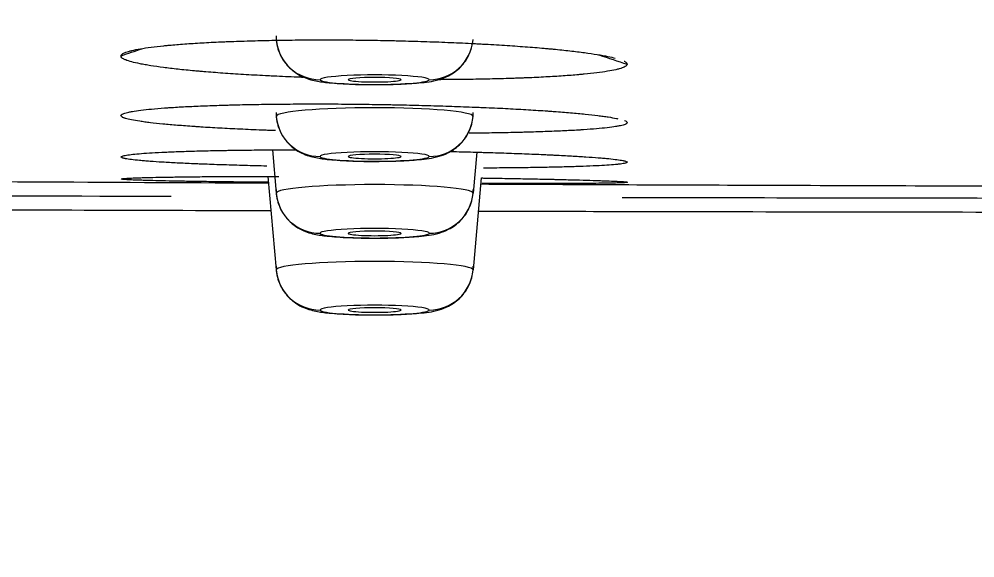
# Model space of a CAD drawing. Header units: millimetres. Extents: x 2433 to 4809, y -10272 to -6912.
# Drawn here: x 3155.92 to 3177.63, y -8022.74 to -8010.5 of the extents above; entities that cross this region are included whole.
import ezdxf

# ---------------------------------------------------------------- set-up
doc = ezdxf.new("R2010")
doc.units = ezdxf.units.MM
doc.layers.add('DIM', color=3, linetype='Continuous', lineweight=13)
doc.styles.add('ARIAL', font='arial.ttf')
doc.dimstyles.get("Standard").update_dxf_attribs({"dimtxt": 15, "dimasz": 15, "dimexe": 0.18, "dimexo": 0.0625, "dimgap": 4, "dimtad": 0, "dimtih": 1, "dimtoh": 1, "dimdec": 1, "dimdsep": 46, "dimtxsty": 'ARIAL', "dimcen": 0, "dimclrd": 3, "dimclre": 3, "dimclrt": 3, "dimadec": 0, "dimazin": 0, "dimtfac": 1, "dimtdec": 1, "dimtofl": 0, "dimtmove": 0, "dimatfit": 3, "dimfxl": 1, "dimtolj": 1, "dimtzin": 0, "dimarcsym": 0})

# ---------------------------------------------------------------- blocks, each defined once
blk = doc.blocks.new('*D42')
at = {"layer": 'Defpoints', "color": 0, "transparency": 16777216}
for p in [(3059.213, -8001.692), (3328.879, -8001.779), (3328.879, -8072.058)]:
    blk.add_point(p, dxfattribs=at)
at = {"layer": 'DIM', "color": 3, "lineweight": -2, "transparency": 16777216}
for p, q in [((3059.213, -8001.755), (3059.213, -8072.238)), ((3328.879, -8001.842), (3328.879, -8072.238)), ((3077.213, -8072.058), (3310.879, -8072.058)), ((3328.879, -8072.058), (3357.395, -8072.058))]:
    blk.add_line(p, q, dxfattribs=at)
at = {"layer": 'DIM', "color": 3, "transparency": 16777216}
for points in [[(3077.213, -8069.058), (3077.213, -8075.058), (3059.213, -8072.058)], [(3310.879, -8069.058), (3310.879, -8075.058), (3328.879, -8072.058)]]:
    blk.add_solid(points, dxfattribs=at)
at = {"layer": 'DIM', "color": 3, "transparency": 16777216, "insert": (3382.403, -8072.058), "char_height": 18, "attachment_point": 5, "style": 'ARIAL'}
blk.add_mtext('\\A1;270', dxfattribs=at)

msp = doc.modelspace()

# ---------------------------------------------------------------- linework, layer by layer
at = {"linetype": 'Continuous', "lineweight": 18}
for p, q in [((3161.677, -8013.476), (3161.763, -8014.457)), ((3166.317, -8013.525), (3166.236, -8014.457)), ((3161.577, -8014.077), (3161.763, -8016.2)), ((3166.419, -8014.111), (3166.236, -8016.2))]:
    msp.add_line(p, q, dxfattribs=at)
at = {"linetype": 'Continuous', "lineweight": 13}
for centre, major_axis, ratio, start_param, end_param in [((3162.759, -8010.884), (1, 0), 0.996195, 3.228859, 4.712389), ((3165.239, -8010.884), (-1, 0), 0.996195, 1.570796, 3.054326), ((3163.999, -8011.88), (1.24, 0), 0.087156, 0, 3.141593), ((3163.999, -8011.88), (1.24, 0), 0.087156, 3.141593, 6.283185), ((3163.999, -8012.713), (-2.236, 0), 0.087156, 3.141593, 6.283185), ((3162.759, -8012.627), (1, 0), 0.996195, 3.228859, 4.712389), ((3165.239, -8012.627), (-1, 0), 0.996195, 1.570796, 3.054326), ((3163.999, -8013.623), (1.24, 0), 0.087156, 0, 3.141593), ((3163.999, -8013.623), (1.24, 0), 0.087156, 3.141593, 6.283185), ((3163.999, -8014.457), (-2.236, 0), 0.087156, 3.141593, 6.283185), ((3163.999, -8015.366), (1.24, 0), 0.087156, 0, 3.141593), ((3163.999, -8015.366), (1.24, 0), 0.087156, 3.141593, 6.283185), ((3163.999, -8016.2), (-2.236, 0), 0.087156, 3.141593, 6.283185), ((3163.999, -8017.109), (1.24, 0), 0.087156, 0, 3.141593), ((3163.999, -8017.109), (1.24, 0), 0.087156, 3.141593, 6.283185)]:
    msp.add_ellipse(centre, major_axis=major_axis, ratio=ratio, start_param=start_param, end_param=end_param, dxfattribs=at)
at = {"linetype": 'Continuous', "lineweight": 18}
for centre, major_axis, ratio, start_param, end_param in [((3163.999, -8011.88), (-0.6, 0), 0.087156, 3.141593, 6.283185), ((3163.999, -8011.88), (-0.6, 0), 0.087156, 0, 3.141593), ((3163.999, -8013.623), (-0.6, 0), 0.087156, 3.141593, 6.283185), ((3163.999, -8013.623), (-0.6, 0), 0.087156, 0, 3.141593), ((3162.759, -8014.37), (1, 0), 0.996195, 3.228859, 4.712389), ((3165.239, -8014.37), (-1, 0), 0.996195, 1.570796, 3.054326), ((3163.999, -8015.369), (-0.6, 0), 0.087156, 3.141593, 6.283185), ((3163.999, -8015.369), (-0.6, 0), 0.087156, 0, 3.141593), ((3162.759, -8016.113), (1, 0), 0.996195, 3.228859, 4.712389), ((3165.239, -8016.113), (-1, 0), 0.996195, 1.570796, 3.054326), ((3163.999, -8017.109), (-0.6, 0), 0.087156, 3.141593, 6.283185), ((3163.999, -8017.109), (-0.6, 0), 0.087156, 0, 3.141593)]:
    msp.add_ellipse(centre, major_axis=major_axis, ratio=ratio, start_param=start_param, end_param=end_param, dxfattribs=at)
for points, knots in [([(3161.759, -8010.884), (3161.761, -8011.021), (3161.805, -8011.245), (3161.969, -8011.521), (3162.156, -8011.698), (3162.344, -8011.809), (3162.517, -8011.874), (3162.713, -8011.92), (3162.993, -8011.957), (3163.45, -8011.984), (3163.852, -8011.995), (3164.029, -8011.991), (3164.038, -8011.991)], [0, 0, 0, 0, 0.122527, 0.215408, 0.294634, 0.364592, 0.427727, 0.496738, 0.634659, 0.831916, 0.991471, 1, 1, 1, 1]), ([(3158.232, -8011.343), (3158.233, -8011.328), (3158.243, -8011.313), (3158.282, -8011.285), (3158.31, -8011.271), (3158.367, -8011.25), (3158.388, -8011.244), (3158.423, -8011.233), (3158.435, -8011.23), (3158.461, -8011.223), (3158.474, -8011.22), (3158.544, -8011.203), (3158.608, -8011.191), (3158.753, -8011.166), (3158.833, -8011.154), (3159.01, -8011.131), (3159.106, -8011.119), (3159.237, -8011.106), (3159.263, -8011.103), (3159.318, -8011.098), (3159.346, -8011.096), (3159.43, -8011.088), (3159.488, -8011.083), (3159.667, -8011.069), (3159.793, -8011.06), (3160.058, -8011.043), (3160.197, -8011.036), (3160.416, -8011.025), (3160.49, -8011.022), (3160.604, -8011.017), (3160.643, -8011.015), (3160.72, -8011.012), (3160.76, -8011.011), (3160.957, -8011.004), (3161.12, -8010.999), (3161.451, -8010.99), (3161.621, -8010.987), (3161.968, -8010.981), (3162.145, -8010.979), (3162.416, -8010.977), (3162.508, -8010.976), (3162.691, -8010.975), (3162.783, -8010.975), (3163.06, -8010.975), (3163.245, -8010.976), (3163.617, -8010.979), (3163.804, -8010.982), (3164.086, -8010.986), (3164.18, -8010.988), (3164.322, -8010.991), (3164.369, -8010.992), (3164.464, -8010.994), (3164.511, -8010.995), (3164.746, -8011.001), (3164.932, -8011.006), (3165.3, -8011.018), (3165.481, -8011.025), (3165.84, -8011.039), (3166.017, -8011.047), (3166.236, -8011.058), (3166.279, -8011.06), (3166.366, -8011.065), (3166.495, -8011.072), (3166.621, -8011.079), (3166.869, -8011.093), (3167.03, -8011.104), (3167.342, -8011.125), (3167.493, -8011.137), (3167.711, -8011.154), (3167.783, -8011.16), (3167.888, -8011.17), (3167.923, -8011.173), (3167.991, -8011.179), (3168.16, -8011.195), (3168.317, -8011.211), (3168.553, -8011.238), (3168.774, -8011.265), (3168.966, -8011.294), (3169.077, -8011.312), (3169.099, -8011.315), (3169.141, -8011.323), (3169.202, -8011.334), (3169.259, -8011.345), (3169.357, -8011.365), (3169.413, -8011.378), (3169.462, -8011.39)], [0, 0, 0, 0, 0.034637, 0.034637, 0.069274, 0.069274, 0.086592, 0.086592, 0.095251, 0.095251, 0.103911, 0.103911, 0.138547, 0.138547, 0.173184, 0.173184, 0.207821, 0.207821, 0.21648, 0.21648, 0.225139, 0.225139, 0.242458, 0.242458, 0.277095, 0.277095, 0.311732, 0.311732, 0.32905, 0.32905, 0.337709, 0.337709, 0.346368, 0.346368, 0.381005, 0.381005, 0.415642, 0.415642, 0.450279, 0.450279, 0.467597, 0.467597, 0.484916, 0.484916, 0.519553, 0.519553, 0.554189, 0.554189, 0.571508, 0.571508, 0.580167, 0.580167, 0.588826, 0.588826, 0.623463, 0.623463, 0.6581, 0.6581, 0.692737, 0.692737, 0.701396, 0.701396, 0.710055, 0.727374, 0.727374, 0.76201, 0.76201, 0.796647, 0.796647, 0.813966, 0.813966, 0.822625, 0.822625, 0.831284, 0.865921, 0.865921, 0.900558, 0.935195, 0.935195, 0.943854, 0.943854, 0.952513, 0.969831, 0.969831, 1, 1, 1, 1]), ([(3164.038, -8011.991), (3164.216, -8011.991), (3164.561, -8011.985), (3165.065, -8011.95), (3165.354, -8011.919), (3165.702, -8011.794), (3165.964, -8011.606), (3166.146, -8011.342), (3166.208, -8011.149), (3166.224, -8011.06)], [0, 0, 0, 0, 0.172454, 0.358072, 0.583981, 0.676758, 0.797255, 0.909089, 1, 1, 1, 1]), ([(3162.376, -8011.829), (3162.353, -8011.828), (3162.33, -8011.827), (3162.128, -8011.819), (3161.951, -8011.812), (3161.733, -8011.801), (3161.689, -8011.799), (3161.603, -8011.795), (3161.474, -8011.789), (3161.348, -8011.782), (3161.099, -8011.768), (3160.939, -8011.758), (3160.627, -8011.738), (3160.476, -8011.727), (3160.258, -8011.71), (3160.186, -8011.705), (3160.081, -8011.696), (3160.046, -8011.693), (3159.977, -8011.687), (3159.808, -8011.672), (3159.651, -8011.656), (3159.415, -8011.63), (3159.304, -8011.617), (3159.097, -8011.59), (3159.001, -8011.576), (3158.89, -8011.559), (3158.868, -8011.555), (3158.826, -8011.548), (3158.764, -8011.537), (3158.707, -8011.526), (3158.6, -8011.505), (3158.537, -8011.49), (3158.428, -8011.461), (3158.382, -8011.446), (3158.335, -8011.428), (3158.326, -8011.424), (3158.31, -8011.417), (3158.302, -8011.413), (3158.281, -8011.402), (3158.27, -8011.394), (3158.241, -8011.372), (3158.232, -8011.357), (3158.232, -8011.343)], [0, 0, 0, 0, 0.009599, 0.009599, 0.085784, 0.085784, 0.10483, 0.10483, 0.123876, 0.161969, 0.161969, 0.238153, 0.238153, 0.314338, 0.314338, 0.35243, 0.35243, 0.371476, 0.371476, 0.390523, 0.466707, 0.466707, 0.542892, 0.542892, 0.619077, 0.619077, 0.638123, 0.638123, 0.657169, 0.695261, 0.695261, 0.771446, 0.771446, 0.847631, 0.847631, 0.866677, 0.866677, 0.885723, 0.885723, 0.923815, 0.923815, 1, 1, 1, 1]), ([(3169.734, -8011.529), (3169.734, -8011.544), (3169.724, -8011.558), (3169.685, -8011.586), (3169.657, -8011.6), (3169.6, -8011.62), (3169.579, -8011.627), (3169.544, -8011.637), (3169.531, -8011.64), (3169.506, -8011.646), (3169.492, -8011.65), (3169.422, -8011.666), (3169.358, -8011.678), (3169.214, -8011.702), (3169.133, -8011.713), (3168.956, -8011.736), (3168.86, -8011.746), (3168.729, -8011.759), (3168.702, -8011.761), (3168.647, -8011.766), (3168.62, -8011.769), (3168.535, -8011.776), (3168.477, -8011.781), (3168.298, -8011.794), (3168.172, -8011.802), (3167.907, -8011.818), (3167.768, -8011.825), (3167.549, -8011.835), (3167.475, -8011.838), (3167.361, -8011.842), (3167.322, -8011.844), (3167.245, -8011.847), (3167.205, -8011.848), (3167.008, -8011.855), (3166.846, -8011.859), (3166.514, -8011.867), (3166.345, -8011.87), (3165.998, -8011.876), (3165.821, -8011.877), (3165.595, -8011.879), (3165.55, -8011.879), (3165.485, -8011.88), (3165.466, -8011.88), (3165.447, -8011.88)], [0, 0, 0, 0, 0.074887, 0.074887, 0.149773, 0.149773, 0.187217, 0.187217, 0.205939, 0.205939, 0.22466, 0.22466, 0.299547, 0.299547, 0.374434, 0.374434, 0.44932, 0.44932, 0.468042, 0.468042, 0.486764, 0.486764, 0.524207, 0.524207, 0.599094, 0.599094, 0.673981, 0.673981, 0.711424, 0.711424, 0.730146, 0.730146, 0.748867, 0.748867, 0.823754, 0.823754, 0.898641, 0.898641, 0.973528, 0.973528, 0.992249, 0.992249, 1, 1, 1, 1]), ([(3169.666, -8011.461), (3169.668, -8011.461), (3169.67, -8011.462), (3169.685, -8011.471), (3169.697, -8011.478), (3169.725, -8011.5), (3169.735, -8011.515), (3169.734, -8011.529)], [0, 0, 0, 0, 0.03475, 0.03475, 0.3565, 0.3565, 1, 1, 1, 1]), ([(3158.235, -8012.694), (3158.236, -8012.683), (3158.247, -8012.672), (3158.287, -8012.651), (3158.317, -8012.641), (3158.374, -8012.625), (3158.395, -8012.62), (3158.443, -8012.61), (3158.469, -8012.606), (3158.553, -8012.591), (3158.618, -8012.581), (3158.764, -8012.563), (3158.845, -8012.554), (3159.022, -8012.538), (3159.119, -8012.529), (3159.251, -8012.52), (3159.277, -8012.518), (3159.332, -8012.514), (3159.36, -8012.512), (3159.445, -8012.507), (3159.503, -8012.503), (3159.683, -8012.493), (3159.809, -8012.486), (3160.075, -8012.475), (3160.215, -8012.469), (3160.434, -8012.462), (3160.508, -8012.46), (3160.623, -8012.456), (3160.661, -8012.455), (3160.739, -8012.453), (3160.778, -8012.452), (3160.977, -8012.447), (3161.139, -8012.444), (3161.472, -8012.438), (3161.642, -8012.436), (3161.989, -8012.433), (3162.166, -8012.431), (3162.393, -8012.431), (3162.438, -8012.431), (3162.53, -8012.43), (3162.576, -8012.43), (3162.713, -8012.43), (3162.805, -8012.431), (3163.082, -8012.431), (3163.267, -8012.432), (3163.64, -8012.436), (3163.827, -8012.438), (3164.109, -8012.442), (3164.203, -8012.444), (3164.345, -8012.446), (3164.392, -8012.447), (3164.487, -8012.449), (3164.534, -8012.45), (3164.769, -8012.455), (3164.955, -8012.459), (3165.322, -8012.469), (3165.504, -8012.475), (3165.862, -8012.487), (3166.039, -8012.493), (3166.257, -8012.502), (3166.301, -8012.503), (3166.387, -8012.507), (3166.516, -8012.512), (3166.642, -8012.518), (3166.89, -8012.529), (3167.05, -8012.537), (3167.361, -8012.554), (3167.512, -8012.563), (3167.73, -8012.577), (3167.801, -8012.581), (3167.906, -8012.588), (3167.94, -8012.591), (3168.009, -8012.596), (3168.177, -8012.608), (3168.333, -8012.62), (3168.568, -8012.64), (3168.788, -8012.661), (3168.979, -8012.683), (3169.089, -8012.696), (3169.11, -8012.699), (3169.152, -8012.704), (3169.213, -8012.713), (3169.27, -8012.721), (3169.376, -8012.737), (3169.438, -8012.748), (3169.503, -8012.761), (3169.514, -8012.763), (3169.524, -8012.766)], [0, 0, 0, 0, 0.034239, 0.034239, 0.068478, 0.068478, 0.085597, 0.085597, 0.102717, 0.102717, 0.136956, 0.136956, 0.171195, 0.171195, 0.205434, 0.205434, 0.213993, 0.213993, 0.222553, 0.222553, 0.239673, 0.239673, 0.273912, 0.273912, 0.308151, 0.308151, 0.32527, 0.32527, 0.33383, 0.33383, 0.34239, 0.34239, 0.376628, 0.376628, 0.410867, 0.410867, 0.445106, 0.445106, 0.453666, 0.453666, 0.462226, 0.462226, 0.479345, 0.479345, 0.513584, 0.513584, 0.547823, 0.547823, 0.564943, 0.564943, 0.573502, 0.573502, 0.582062, 0.582062, 0.616301, 0.616301, 0.65054, 0.65054, 0.684779, 0.684779, 0.693339, 0.693339, 0.701899, 0.719018, 0.719018, 0.753257, 0.753257, 0.787496, 0.787496, 0.804615, 0.804615, 0.813175, 0.813175, 0.821735, 0.855974, 0.855974, 0.890213, 0.924452, 0.924452, 0.933011, 0.933011, 0.941571, 0.958691, 0.958691, 0.99293, 0.99293, 1, 1, 1, 1]), ([(3161.759, -8012.627), (3161.761, -8012.764), (3161.805, -8012.988), (3161.969, -8013.264), (3162.156, -8013.441), (3162.344, -8013.552), (3162.517, -8013.617), (3162.713, -8013.663), (3162.993, -8013.7), (3163.45, -8013.727), (3163.852, -8013.738), (3164.029, -8013.734), (3164.038, -8013.734)], [0, 0, 0, 0, 0.122527, 0.215408, 0.294634, 0.364592, 0.427727, 0.496738, 0.634659, 0.831916, 0.991471, 1, 1, 1, 1]), ([(3164.038, -8013.734), (3164.216, -8013.734), (3164.561, -8013.728), (3165.065, -8013.693), (3165.354, -8013.662), (3165.702, -8013.537), (3165.964, -8013.349), (3166.164, -8013.059), (3166.233, -8012.803), (3166.239, -8012.655), (3166.239, -8012.627)], [0, 0, 0, 0, 0.162675, 0.337768, 0.550867, 0.638384, 0.752048, 0.857541, 0.972916, 1, 1, 1, 1]), ([(3161.751, -8013.037), (3161.71, -8013.035), (3161.67, -8013.034), (3161.586, -8013.031), (3161.457, -8013.026), (3161.331, -8013.021), (3161.084, -8013.01), (3160.923, -8013.003), (3160.612, -8012.988), (3160.462, -8012.98), (3160.244, -8012.967), (3160.173, -8012.963), (3160.067, -8012.956), (3160.033, -8012.954), (3159.964, -8012.949), (3159.931, -8012.947), (3159.765, -8012.936), (3159.64, -8012.926), (3159.405, -8012.907), (3159.295, -8012.897), (3159.089, -8012.877), (3158.993, -8012.867), (3158.883, -8012.854), (3158.861, -8012.851), (3158.819, -8012.846), (3158.758, -8012.838), (3158.702, -8012.83), (3158.595, -8012.814), (3158.533, -8012.803), (3158.425, -8012.782), (3158.38, -8012.771), (3158.334, -8012.757), (3158.325, -8012.754), (3158.309, -8012.749), (3158.302, -8012.746), (3158.281, -8012.738), (3158.27, -8012.732), (3158.243, -8012.716), (3158.234, -8012.705), (3158.235, -8012.694)], [0, 0, 0, 0, 0.019567, 0.019567, 0.040427, 0.082148, 0.082148, 0.165589, 0.165589, 0.24903, 0.24903, 0.290751, 0.290751, 0.311611, 0.311611, 0.332471, 0.332471, 0.415912, 0.415912, 0.499353, 0.499353, 0.582794, 0.582794, 0.603655, 0.603655, 0.624515, 0.666236, 0.666236, 0.749677, 0.749677, 0.833118, 0.833118, 0.853978, 0.853978, 0.874838, 0.874838, 0.916559, 0.916559, 1, 1, 1, 1]), ([(3169.736, -8012.856), (3169.735, -8012.867), (3169.724, -8012.877), (3169.684, -8012.897), (3169.655, -8012.907), (3169.597, -8012.922), (3169.576, -8012.926), (3169.54, -8012.933), (3169.528, -8012.936), (3169.502, -8012.94), (3169.488, -8012.943), (3169.418, -8012.954), (3169.353, -8012.963), (3169.207, -8012.979), (3169.126, -8012.988), (3168.948, -8013.003), (3168.851, -8013.01), (3168.719, -8013.019), (3168.692, -8013.021), (3168.638, -8013.024), (3168.61, -8013.026), (3168.525, -8013.031), (3168.466, -8013.034), (3168.287, -8013.043), (3168.16, -8013.049), (3167.894, -8013.059), (3167.755, -8013.064), (3167.536, -8013.071), (3167.461, -8013.073), (3167.347, -8013.076), (3167.308, -8013.077), (3167.23, -8013.079), (3167.191, -8013.079), (3166.993, -8013.084), (3166.831, -8013.087), (3166.499, -8013.092), (3166.329, -8013.093), (3166.152, -8013.095), (3166.149, -8013.095), (3166.147, -8013.095)], [0, 0, 0, 0, 0.083219, 0.083219, 0.166438, 0.166438, 0.208047, 0.208047, 0.228852, 0.228852, 0.249657, 0.249657, 0.332876, 0.332876, 0.416095, 0.416095, 0.499313, 0.499313, 0.520118, 0.520118, 0.540923, 0.540923, 0.582532, 0.582532, 0.665751, 0.665751, 0.74897, 0.74897, 0.79058, 0.79058, 0.811384, 0.811384, 0.832189, 0.832189, 0.915408, 0.915408, 0.998627, 0.998627, 1, 1, 1, 1]), ([(3169.672, -8012.807), (3169.674, -8012.807), (3169.675, -8012.808), (3169.69, -8012.814), (3169.701, -8012.819), (3169.728, -8012.835), (3169.737, -8012.846), (3169.736, -8012.856)], [0, 0, 0, 0, 0.02787, 0.02787, 0.351913, 0.351913, 1, 1, 1, 1]), ([(3158.24, -8013.632), (3158.241, -8013.626), (3158.253, -8013.619), (3158.294, -8013.606), (3158.324, -8013.599), (3158.402, -8013.586), (3158.45, -8013.58), (3158.564, -8013.568), (3158.63, -8013.562), (3158.777, -8013.55), (3158.858, -8013.545), (3159.037, -8013.534), (3159.134, -8013.529), (3159.266, -8013.523), (3159.293, -8013.522), (3159.348, -8013.52), (3159.376, -8013.518), (3159.461, -8013.515), (3159.52, -8013.513), (3159.7, -8013.506), (3159.827, -8013.502), (3160.094, -8013.495), (3160.234, -8013.492), (3160.453, -8013.487), (3160.528, -8013.486), (3160.643, -8013.484), (3160.681, -8013.483), (3160.759, -8013.482), (3160.799, -8013.482), (3160.998, -8013.479), (3161.161, -8013.477), (3161.494, -8013.474), (3161.664, -8013.473), (3161.96, -8013.471), (3162.084, -8013.471), (3162.209, -8013.471)], [0, 0, 0, 0, 0.078731, 0.078731, 0.157462, 0.157462, 0.236193, 0.236193, 0.314923, 0.314923, 0.393654, 0.393654, 0.472385, 0.472385, 0.492068, 0.492068, 0.511751, 0.511751, 0.551116, 0.551116, 0.629847, 0.629847, 0.708578, 0.708578, 0.747943, 0.747943, 0.767626, 0.767626, 0.787309, 0.787309, 0.866039, 0.866039, 0.94477, 0.94477, 1, 1, 1, 1]), ([(3165.73, -8013.51), (3165.902, -8013.514), (3166.071, -8013.518), (3166.281, -8013.524), (3166.325, -8013.525), (3166.411, -8013.528), (3166.54, -8013.532), (3166.665, -8013.535), (3166.913, -8013.543), (3167.073, -8013.549), (3167.383, -8013.56), (3167.533, -8013.566), (3167.75, -8013.575), (3167.821, -8013.578), (3167.926, -8013.583), (3167.96, -8013.585), (3168.029, -8013.588), (3168.196, -8013.596), (3168.352, -8013.604), (3168.585, -8013.618), (3168.804, -8013.631), (3168.993, -8013.645), (3169.102, -8013.654), (3169.124, -8013.655), (3169.165, -8013.659), (3169.226, -8013.664), (3169.282, -8013.669), (3169.387, -8013.68), (3169.448, -8013.687), (3169.555, -8013.7), (3169.599, -8013.707), (3169.644, -8013.716), (3169.652, -8013.718), (3169.668, -8013.721), (3169.675, -8013.723), (3169.695, -8013.728), (3169.707, -8013.731), (3169.733, -8013.741), (3169.741, -8013.748), (3169.739, -8013.754)], [0, 0, 0, 0, 0.073895, 0.073895, 0.093189, 0.093189, 0.112483, 0.151071, 0.151071, 0.228246, 0.228246, 0.305422, 0.305422, 0.344009, 0.344009, 0.363303, 0.363303, 0.382597, 0.459772, 0.459772, 0.536948, 0.614123, 0.614123, 0.633417, 0.633417, 0.652711, 0.691298, 0.691298, 0.768474, 0.768474, 0.845649, 0.845649, 0.864943, 0.864943, 0.884237, 0.884237, 0.922825, 0.922825, 1, 1, 1, 1]), ([(3161.547, -8013.842), (3161.526, -8013.841), (3161.42, -8013.839), (3161.315, -8013.836), (3161.068, -8013.83), (3160.908, -8013.825), (3160.598, -8013.815), (3160.448, -8013.811), (3160.23, -8013.803), (3160.159, -8013.8), (3160.055, -8013.796), (3160.02, -8013.795), (3159.952, -8013.792), (3159.918, -8013.79), (3159.753, -8013.783), (3159.629, -8013.778), (3159.395, -8013.766), (3159.285, -8013.76), (3159.081, -8013.747), (3158.986, -8013.741), (3158.876, -8013.733), (3158.855, -8013.731), (3158.813, -8013.728), (3158.753, -8013.723), (3158.697, -8013.718), (3158.591, -8013.708), (3158.53, -8013.701), (3158.423, -8013.687), (3158.379, -8013.681), (3158.334, -8013.672), (3158.326, -8013.67), (3158.31, -8013.667), (3158.303, -8013.665), (3158.283, -8013.66), (3158.272, -8013.656), (3158.246, -8013.646), (3158.238, -8013.639), (3158.24, -8013.632)], [0, 0, 0, 0, 0.010668, 0.053682, 0.053682, 0.139711, 0.139711, 0.22574, 0.22574, 0.268754, 0.268754, 0.290262, 0.290262, 0.311769, 0.311769, 0.397798, 0.397798, 0.483827, 0.483827, 0.569855, 0.569855, 0.591363, 0.591363, 0.61287, 0.655884, 0.655884, 0.741913, 0.741913, 0.827942, 0.827942, 0.849449, 0.849449, 0.870957, 0.870957, 0.913971, 0.913971, 1, 1, 1, 1]), ([(3169.739, -8013.754), (3169.737, -8013.76), (3169.726, -8013.767), (3169.684, -8013.779), (3169.654, -8013.784), (3169.596, -8013.793), (3169.574, -8013.796), (3169.538, -8013.8), (3169.525, -8013.801), (3169.499, -8013.804), (3169.485, -8013.805), (3169.414, -8013.812), (3169.348, -8013.817), (3169.201, -8013.827), (3169.12, -8013.831), (3168.941, -8013.84), (3168.843, -8013.844), (3168.711, -8013.849), (3168.684, -8013.85), (3168.629, -8013.852), (3168.601, -8013.853), (3168.516, -8013.856), (3168.457, -8013.857), (3168.276, -8013.862), (3168.15, -8013.865), (3167.883, -8013.871), (3167.743, -8013.873), (3167.523, -8013.877), (3167.448, -8013.878), (3167.334, -8013.879), (3167.295, -8013.88), (3167.217, -8013.881), (3167.178, -8013.881), (3166.979, -8013.883), (3166.816, -8013.885), (3166.591, -8013.886), (3166.531, -8013.886), (3166.472, -8013.887)], [0, 0, 0, 0, 0.088071, 0.088071, 0.176142, 0.176142, 0.220177, 0.220177, 0.242195, 0.242195, 0.264212, 0.264212, 0.352283, 0.352283, 0.440354, 0.440354, 0.528425, 0.528425, 0.550443, 0.550443, 0.57246, 0.57246, 0.616496, 0.616496, 0.704566, 0.704566, 0.792637, 0.792637, 0.836673, 0.836673, 0.85869, 0.85869, 0.880708, 0.880708, 0.968779, 0.968779, 1, 1, 1, 1]), ([(3146.416, -8014.142), (3147.832, -8014.15), (3150.731, -8014.166), (3155.407, -8014.193), (3159.063, -8014.212), (3161.184, -8014.223), (3161.587, -8014.225)], [0, 0, 0, 0, 0.287335, 0.588231, 0.921856, 1, 1, 1, 1]), ([(3161.584, -8014.21), (3161.544, -8014.21), (3161.42, -8014.209), (3161.297, -8014.208), (3161.05, -8014.205), (3160.891, -8014.203), (3160.582, -8014.2), (3160.432, -8014.198), (3160.216, -8014.195), (3160.145, -8014.194), (3160.041, -8014.193), (3160.006, -8014.192), (3159.939, -8014.191), (3159.905, -8014.191), (3159.741, -8014.188), (3159.617, -8014.186), (3159.384, -8014.182), (3159.276, -8014.18), (3159.072, -8014.175), (3158.978, -8014.173), (3158.87, -8014.17), (3158.849, -8014.169), (3158.807, -8014.168), (3158.747, -8014.166), (3158.692, -8014.164), (3158.588, -8014.161), (3158.527, -8014.158), (3158.422, -8014.153), (3158.378, -8014.151), (3158.334, -8014.148), (3158.326, -8014.147), (3158.311, -8014.146), (3158.304, -8014.145), (3158.284, -8014.143), (3158.274, -8014.142), (3158.249, -8014.138), (3158.242, -8014.135), (3158.244, -8014.133)], [0, 0, 0, 0, 0.01965, 0.062273, 0.062273, 0.147521, 0.147521, 0.232769, 0.232769, 0.275393, 0.275393, 0.296705, 0.296705, 0.318017, 0.318017, 0.403265, 0.403265, 0.488513, 0.488513, 0.573761, 0.573761, 0.595073, 0.595073, 0.616385, 0.659009, 0.659009, 0.744256, 0.744256, 0.829504, 0.829504, 0.850816, 0.850816, 0.872128, 0.872128, 0.914752, 0.914752, 1, 1, 1, 1]), ([(3158.244, -8014.133), (3158.247, -8014.13), (3158.259, -8014.128), (3158.302, -8014.123), (3158.363, -8014.118), (3158.46, -8014.113), (3158.547, -8014.109), (3158.578, -8014.108), (3158.644, -8014.106), (3158.679, -8014.105), (3158.79, -8014.102), (3158.871, -8014.1), (3159.051, -8014.096), (3159.149, -8014.094), (3159.282, -8014.091), (3159.309, -8014.091), (3159.364, -8014.09), (3159.392, -8014.09), (3159.478, -8014.088), (3159.537, -8014.087), (3159.718, -8014.085), (3159.845, -8014.084), (3160.113, -8014.081), (3160.253, -8014.08), (3160.473, -8014.079), (3160.548, -8014.078), (3160.663, -8014.078), (3160.702, -8014.077), (3160.78, -8014.077), (3160.82, -8014.077), (3161.019, -8014.076), (3161.182, -8014.076), (3161.505, -8014.075), (3161.665, -8014.075), (3161.827, -8014.075)], [0, 0, 0, 0, 0.083784, 0.083784, 0.167567, 0.251351, 0.251351, 0.293243, 0.293243, 0.335135, 0.335135, 0.418918, 0.418918, 0.502702, 0.502702, 0.523648, 0.523648, 0.544594, 0.544594, 0.586486, 0.586486, 0.670269, 0.670269, 0.754053, 0.754053, 0.795945, 0.795945, 0.816891, 0.816891, 0.837837, 0.837837, 0.92162, 0.92162, 1, 1, 1, 1]), ([(3166.424, -8014.111), (3166.457, -8014.112), (3166.575, -8014.114), (3166.69, -8014.115), (3166.938, -8014.12), (3167.097, -8014.122), (3167.407, -8014.128), (3167.556, -8014.131), (3167.772, -8014.135), (3167.843, -8014.137), (3167.947, -8014.139), (3167.982, -8014.14), (3168.05, -8014.141), (3168.083, -8014.142), (3168.247, -8014.146), (3168.371, -8014.149), (3168.603, -8014.155), (3168.821, -8014.161), (3169.009, -8014.167), (3169.117, -8014.171), (3169.138, -8014.172), (3169.179, -8014.173), (3169.239, -8014.175), (3169.294, -8014.177), (3169.398, -8014.182), (3169.459, -8014.184), (3169.564, -8014.19), (3169.608, -8014.192), (3169.66, -8014.196), (3169.675, -8014.198), (3169.701, -8014.2), (3169.712, -8014.201), (3169.737, -8014.205), (3169.744, -8014.207), (3169.742, -8014.209)], [0, 0, 0, 0, 0.016337, 0.059105, 0.059105, 0.144641, 0.144641, 0.230177, 0.230177, 0.272945, 0.272945, 0.294329, 0.294329, 0.315713, 0.315713, 0.401249, 0.401249, 0.486785, 0.572321, 0.572321, 0.593705, 0.593705, 0.615089, 0.657856, 0.657856, 0.743392, 0.743392, 0.828928, 0.828928, 0.871696, 0.871696, 0.914464, 0.914464, 1, 1, 1, 1]), ([(3161.759, -8014.37), (3161.761, -8014.508), (3161.805, -8014.731), (3161.969, -8015.007), (3162.156, -8015.184), (3162.344, -8015.296), (3162.517, -8015.36), (3162.713, -8015.406), (3162.993, -8015.443), (3163.45, -8015.47), (3163.852, -8015.481), (3164.029, -8015.478), (3164.038, -8015.477)], [0, 0, 0, 0, 0.122527, 0.215408, 0.294634, 0.364592, 0.427727, 0.496738, 0.634659, 0.831916, 0.991471, 1, 1, 1, 1]), ([(3164.038, -8015.477), (3164.216, -8015.477), (3164.561, -8015.471), (3165.065, -8015.436), (3165.354, -8015.405), (3165.702, -8015.281), (3165.964, -8015.092), (3166.164, -8014.802), (3166.233, -8014.546), (3166.239, -8014.398), (3166.239, -8014.37)], [0, 0, 0, 0, 0.162675, 0.337768, 0.550867, 0.638384, 0.752048, 0.857541, 0.972916, 1, 1, 1, 1]), ([(3166.407, -8014.248), (3168.398, -8014.257), (3172.696, -8014.275), (3177.763, -8014.291), (3180.834, -8014.298), (3181.597, -8014.3)], [0, 0, 0, 0, 0.394292, 0.849456, 1, 1, 1, 1]), ([(3169.742, -8014.209), (3169.739, -8014.211), (3169.727, -8014.213), (3169.684, -8014.217), (3169.654, -8014.219), (3169.594, -8014.222), (3169.572, -8014.222), (3169.523, -8014.224), (3169.497, -8014.225), (3169.41, -8014.227), (3169.344, -8014.228), (3169.196, -8014.231), (3169.114, -8014.232), (3168.934, -8014.234), (3168.836, -8014.234), (3168.703, -8014.235), (3168.676, -8014.235), (3168.62, -8014.236), (3168.592, -8014.236), (3168.506, -8014.236), (3168.448, -8014.237), (3168.266, -8014.237), (3168.139, -8014.238), (3167.871, -8014.238), (3167.731, -8014.238), (3167.511, -8014.239), (3167.436, -8014.239), (3167.321, -8014.239), (3167.282, -8014.238), (3167.204, -8014.238), (3167.164, -8014.238), (3166.965, -8014.238), (3166.802, -8014.238), (3166.571, -8014.238), (3166.506, -8014.237), (3166.44, -8014.237)], [0, 0, 0, 0, 0.087827, 0.087827, 0.175654, 0.175654, 0.219568, 0.219568, 0.263481, 0.263481, 0.351309, 0.351309, 0.439136, 0.439136, 0.526963, 0.526963, 0.54892, 0.54892, 0.570876, 0.570876, 0.61479, 0.61479, 0.702617, 0.702617, 0.790444, 0.790444, 0.834358, 0.834358, 0.856315, 0.856315, 0.878272, 0.878272, 0.966099, 0.966099, 1, 1, 1, 1]), ([(3169.625, -8014.552), (3169.848, -8014.552), (3173.104, -8014.559), (3176.36, -8014.564), (3179.393, -8014.568)], [0, 0, 0, 0, 0.068478, 1, 1, 1, 1]), ([(3161.642, -8014.859), (3158.574, -8014.85), (3153.325, -8014.833), (3148.43, -8014.815), (3146.359, -8014.806)], [0, 0, 0, 0, 0.563215, 1, 1, 1, 1]), ([(3181.645, -8014.896), (3178.333, -8014.893), (3173.137, -8014.885), (3168.199, -8014.875), (3166.352, -8014.871)], [0, 0, 0, 0, 0.618281, 1, 1, 1, 1]), ([(3161.759, -8016.113), (3161.761, -8016.251), (3161.805, -8016.475), (3161.969, -8016.75), (3162.156, -8016.927), (3162.344, -8017.039), (3162.517, -8017.103), (3162.713, -8017.149), (3162.993, -8017.186), (3163.45, -8017.213), (3163.852, -8017.224), (3164.029, -8017.221), (3164.038, -8017.22)], [0, 0, 0, 0, 0.122527, 0.215408, 0.294634, 0.364592, 0.427727, 0.496738, 0.634659, 0.831916, 0.991471, 1, 1, 1, 1]), ([(3164.038, -8017.22), (3164.216, -8017.22), (3164.561, -8017.214), (3165.065, -8017.179), (3165.354, -8017.148), (3165.702, -8017.024), (3165.964, -8016.835), (3166.164, -8016.546), (3166.233, -8016.289), (3166.239, -8016.141), (3166.239, -8016.113)], [0, 0, 0, 0, 0.162675, 0.337768, 0.550867, 0.638384, 0.752048, 0.857541, 0.972916, 1, 1, 1, 1])]:
    msp.add_open_spline(points, degree=3, knots=knots, dxfattribs=at)
at = {"linetype": 'Continuous', "lineweight": 13}
for points in [[(3158.712, -8011.185), (3158.552, -8011.238), (3158.392, -8011.29), (3158.232, -8011.343)], [(3169.095, -8011.317), (3169.308, -8011.388), (3169.521, -8011.459), (3169.734, -8011.529)]]:
    msp.add_open_spline(points, degree=3, dxfattribs=at)
at = {"linetype": 'Continuous', "lineweight": 18}
msp.add_open_spline([(3146.387, -8014.48), (3150.717, -8014.498), (3155.048, -8014.513), (3159.38, -8014.526)], degree=3, dxfattribs=at)

# ---------------------------------------------------------------- dimensions: what is measured, and where the dimension line sits
at = {"layer": 'DIM', "color": 3}
dim = msp.add_linear_dim(base=(3328.879, -8072.058), p1=(3059.213, -8001.692), p2=(3328.879, -8001.779), text='270', dimstyle='Standard', override={"dimtxt": 18, "dimasz": 18, "dimgap": 5}, dxfattribs=at)
dim.commit()
dim.dimension.update_dxf_attribs({"geometry": '*D42', "text_midpoint": (3382.403, -8072.058), "dimtype": 160})

doc.saveas('drawing.dxf')
